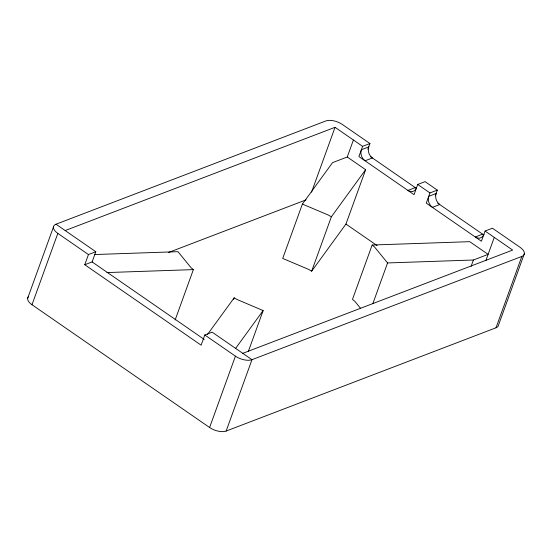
<?xml version="1.0" encoding="UTF-8"?>
<svg xmlns="http://www.w3.org/2000/svg" width="552" height="552" viewBox="0 0 552 552"><rect width="100%" height="100%" fill="white"/><g stroke="black" fill="none" stroke-linecap="round" stroke-linejoin="round"><path stroke-width="0.83" d="M27.6 298.432L53.427 227.079M524.4 253.568L498.573 324.921A12.337 5.886 19.9 0 1 496 327.791L226.147 431.05A12.337 5.886 19.9 0 1 209.601 427.51L31.995 304.732L57.829 233.379A12.337 5.886 19.9 0 1 56 224.209L325.852 120.95A12.337 5.886 19.9 0 1 342.399 124.49L369.957 143.541L367.908 149.206M369.957 143.541L362.602 146.356L358.91 156.547L414.028 194.656L417.719 184.458L425.074 181.642L437.322 190.109L429.967 192.931L426.275 203.122L481.392 241.224L485.084 231.033L492.446 228.217L520.005 247.268A12.337 5.886 19.9 0 1 521.826 256.432L251.974 359.69L212.168 332.173L204.806 334.988L201.121 345.179L84.76 264.739L88.451 254.548L95.806 251.733L56 224.209M84.76 264.739L92.122 261.924L95.806 251.733M175.143 319.974L193.372 269.611L191.061 267.72L177.965 251.677L94.702 254.534M233.599 299.412L234.172 297.818L237.029 299.494L263.138 310.562L248.379 351.334M209.601 427.51L235.428 356.157L204.806 334.988M302.392 204.067L282.714 258.433L308.823 269.493L311.673 271.177L345.952 224.064L365.638 169.699L347.263 156.996L332.545 162.626L302.392 204.067L328.502 215.128L331.352 216.812L311.673 271.177M311.556 192.172L335.043 127.305L362.602 146.356M226.147 431.05L251.974 359.69A12.337 5.886 19.9 0 1 235.428 356.157M347.263 156.996L353.411 140.008M372.158 245.019L374.47 246.903L387.566 262.945L473.402 260.006L488.12 254.368L469.745 241.672L372.158 245.019L352.48 299.384L354.784 301.268L360.553 308.327M372.807 303.724L387.566 262.945M435.273 195.774L437.322 190.109M471.084 266.402L473.402 260.006M485.801 260.765L494.268 237.381M496 327.791L521.826 256.432M207.455 334.533L234.172 297.818M235.497 348.547L263.138 310.562M331.352 216.812L365.638 169.699M65.184 230.563L335.043 127.305M168.256 252.595L306.112 199.845M416.594 188.335A8.225 6.327 69.1 0 1 415.263 187.604L407.9 190.419A8.225 6.327 69.1 0 0 416.484 187.859M483.959 234.91A8.225 6.327 69.1 0 1 482.627 234.172L475.272 236.994A8.225 6.327 69.1 0 0 483.856 234.427M242.79 353.342L512.642 250.084L485.084 231.033M106.909 272.571L193.372 269.611M417.719 184.458L429.967 192.931M370.351 156.554L415.263 187.604M437.715 203.129L482.627 234.172M345.952 224.064L377.119 245.605M57.829 233.379L88.451 254.548M92.122 261.924L204.247 339.439M31.995 304.732A12.337 5.886 19.9 0 1 28.345 296.748M368.729 146.935L361.367 149.751A8.225 6.327 69.1 0 0 365.031 160.784L372.393 157.969A8.225 6.327 69.1 0 1 368.729 146.935M436.094 193.51L428.738 196.326A8.225 6.327 69.1 0 0 432.402 207.352L439.758 204.537A8.225 6.327 69.1 0 1 436.094 193.51"/></g></svg>
